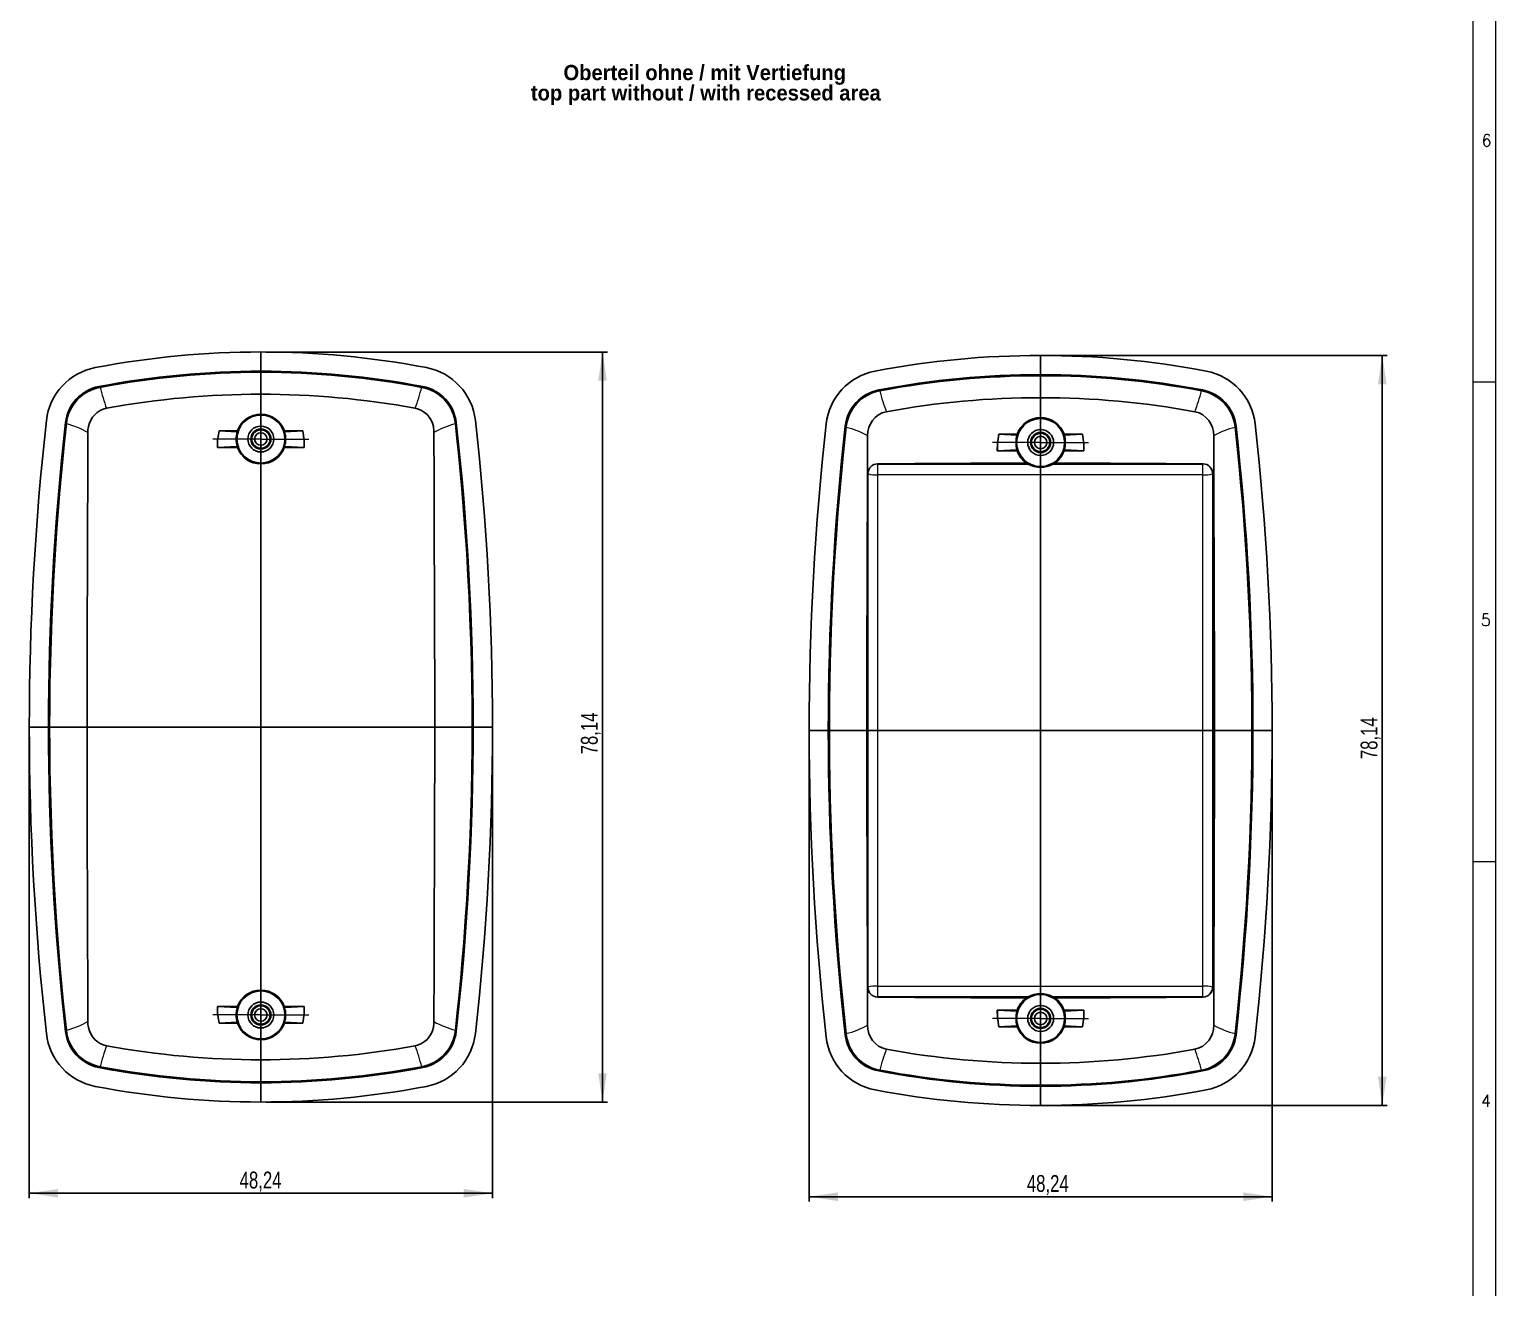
# Model space of a CAD drawing. Header units: millimetres. Extents: x 0 to 1188, y 0 to 841.
# Drawn here: x 883 to 1188.5, y 316.2 to 578.4 of the extents above; entities that cross this region are included whole.
import ezdxf

# ---------------------------------------------------------------- set-up
doc = ezdxf.new("R2010")
doc.units = ezdxf.units.MM
doc.linetypes.add('SLD-Durchgehend', pattern=[0])
doc.styles.add('SLDTEXTSTYLE0', font='arialbd.ttf', dxfattribs={"width": 0.948})
doc.styles.add('SLDTEXTSTYLE2', font='simplex_.ttf', dxfattribs={"width": 0.95})
doc.styles.add('SLDTEXTSTYLE3', font='ARIALN.TTF', dxfattribs={"width": 0.87})
doc.dimstyles.new('SLDDIMSTYLE0', dxfattribs={"dimtxt": 3.5, "dimasz": 6, "dimexe": 0, "dimexo": 0.0625, "dimgap": 0.875, "dimtad": 1, "dimlfac": 0.5, "dimrnd": 1e-09, "dimzin": 12, "dimdsep": 46, "dimtxsty": 'SLDTEXTSTYLE3', "dimsah": 1, "dimcen": 0.09, "dimadec": 0, "dimazin": 3, "dimtfac": 1, "dimtofl": 0, "dimtmove": 0, "dimatfit": 3, "dimfxl": 0, "dimfrac": 2, "dimtolj": 1, "dimtzin": 12, "dimarcsym": 0})

# ---------------------------------------------------------------- blocks, each defined once
blk = doc.blocks.new('SW_NOTE_6')
at = {"color": 0, "char_height": 3.175, "attachment_point": 2, "style": 'SLDTEXTSTYLE0'}
for s, insert in [('Oberteil ohne / mit Vertiefung', (29.77, 4.09)), ('top part without / with recessed area', (30, -0.14))]:
    blk.add_mtext(s, dxfattribs=dict(at, insert=insert))
blk = doc.blocks.new('_D_8')
for p, q in [((932.28, 511.18), (1003.45, 511.18)), ((1002.45, 511.18), (1002.45, 354.91)), ((932.28, 354.91), (1003.45, 354.91))]:
    blk.add_line(p, q)
for points in [[(1002.45, 511.18), (1001.55, 505.18), (1003.35, 505.18)], [(1002.45, 354.91), (1003.35, 360.91), (1001.55, 360.91)]]:
    blk.add_solid(points)
at = {"insert": (997.94, 427.35), "char_height": 3.5, "attachment_point": 1, "rotation": 90, "style": 'SLDTEXTSTYLE3'}
blk.add_mtext('78,14', dxfattribs=at)
blk = doc.blocks.new('_D_9')
for p, q in [((883.04, 432.05), (883.04, 334.9)), ((979.52, 432.05), (979.52, 334.9)), ((883.04, 335.9), (979.52, 335.9))]:
    blk.add_line(p, q)
for points in [[(883.04, 335.9), (889.04, 335), (889.04, 336.8)], [(979.52, 335.9), (973.52, 336.8), (973.52, 335)]]:
    blk.add_solid(points)
at = {"insert": (926.85, 340.41), "char_height": 3.5, "attachment_point": 1, "style": 'SLDTEXTSTYLE3'}
blk.add_mtext('48,24', dxfattribs=at)
blk = doc.blocks.new('SW_CENTERMARKSYMBOL_4')
at = {"color": 0, "linetype": 'SLD-Durchgehend', "lineweight": 0}
for p, q in [((0, 5), (0, 10)), ((0, 0), (0, 5)), ((-5, 0), (-10, 0)), ((0, 0), (-5, 0)), ((0, 0), (0, -5)), ((0, 0), (5, 0)), ((5, 0), (10, 0)), ((0, -5), (0, -10))]:
    blk.add_line(p, q, dxfattribs=at)
blk = doc.blocks.new('SW_CENTERMARKSYMBOL_5')
at = {"color": 0, "linetype": 'SLD-Durchgehend', "lineweight": 0}
for p, q in [((0, 5), (0, 10)), ((0, 0), (0, 5)), ((-5, 0), (-10, 0)), ((0, 0), (-5, 0)), ((0, 0), (0, -5)), ((0, 0), (5, 0)), ((5, 0), (10, 0)), ((0, -5), (0, -10))]:
    blk.add_line(p, q, dxfattribs=at)
blk = doc.blocks.new('_D_10')
for p, q in [((1094.71, 510.46), (1165.88, 510.46)), ((1164.88, 510.46), (1164.88, 354.19)), ((1094.71, 354.19), (1165.88, 354.19))]:
    blk.add_line(p, q)
for points in [[(1164.88, 510.46), (1163.98, 504.46), (1165.78, 504.46)], [(1164.88, 354.19), (1165.78, 360.19), (1163.98, 360.19)]]:
    blk.add_solid(points)
at = {"insert": (1160.37, 426.35), "char_height": 3.5, "attachment_point": 1, "rotation": 90, "style": 'SLDTEXTSTYLE3'}
blk.add_mtext('78,14', dxfattribs=at)
blk = doc.blocks.new('_D_11')
for p, q in [((1045.47, 431.32), (1045.47, 334.18)), ((1141.95, 431.32), (1141.95, 334.18)), ((1141.95, 335.18), (1045.47, 335.18))]:
    blk.add_line(p, q)
for points in [[(1045.47, 335.18), (1051.47, 334.28), (1051.47, 336.08)], [(1141.95, 335.18), (1135.95, 336.08), (1135.95, 334.28)]]:
    blk.add_solid(points)
at = {"insert": (1090.83, 339.69), "char_height": 3.5, "attachment_point": 1, "style": 'SLDTEXTSTYLE3'}
blk.add_mtext('48,24', dxfattribs=at)
blk = doc.blocks.new('SW_CENTERMARKSYMBOL_6')
at = {"color": 0, "linetype": 'SLD-Durchgehend', "lineweight": 0}
for p, q in [((0, 5), (0, 10)), ((0, 0), (0, 5)), ((-5, 0), (-10, 0)), ((0, 0), (-5, 0)), ((0, 0), (0, -5)), ((0, 0), (5, 0)), ((5, 0), (10, 0)), ((0, -5), (0, -10))]:
    blk.add_line(p, q, dxfattribs=at)
blk = doc.blocks.new('SW_CENTERMARKSYMBOL_7')
at = {"color": 0, "linetype": 'SLD-Durchgehend', "lineweight": 0}
for p, q in [((0, 5), (0, 10)), ((0, 0), (0, 5)), ((-5, 0), (-10, 0)), ((0, 0), (-5, 0)), ((0, 0), (0, -5)), ((0, 0), (5, 0)), ((5, 0), (10, 0)), ((0, -5), (0, -10))]:
    blk.add_line(p, q, dxfattribs=at)

msp = doc.modelspace()

# ---------------------------------------------------------------- linework, layer by layer
at = {"color": 7, "linetype": 'SLD-Durchgehend', "lineweight": 0}
for p, q in [((1188.499, 0.4), (1188.499, 840.6)), ((1183.799, 5), (1183.799, 836)), ((1183.799, 505), (1188.499, 505)), ((897.741, 503.815), (897.545, 503.988)), ((965.013, 503.988), (964.817, 503.815)), ((890.58, 496.463), (890.769, 496.285)), ((971.789, 496.285), (971.978, 496.463)), ((1057.744, 485.837), (1057.731, 485.869)), ((1057.744, 378.81), (1057.744, 485.837)), ((1059.726, 487.871), (1059.741, 487.835)), ((1059.741, 487.835), (1059.741, 485.589)), ((1059.741, 487.835), (1091.14, 487.835)), ((1096.282, 487.835), (1127.53, 487.835)), ((1127.53, 487.835), (1127.556, 487.872)), ((1127.53, 485.589), (1127.53, 487.835)), ((1129.552, 485.87), (1129.523, 485.828)), ((1129.523, 485.828), (1129.523, 378.819)), ((1127.53, 485.589), (1059.741, 485.589)), ((1059.741, 485.589), (1059.741, 379.059)), ((1127.53, 379.059), (1127.53, 485.589)), ((1183.799, 405), (1188.499, 405)), ((1057.731, 378.779), (1057.744, 378.81)), ((1059.741, 379.059), (1059.741, 376.813)), ((1059.741, 379.059), (1127.53, 379.059)), ((1127.53, 376.813), (1127.53, 379.059)), ((1129.523, 378.819), (1129.552, 378.777)), ((1059.741, 376.813), (1059.726, 376.777)), ((1091.14, 376.813), (1059.741, 376.813)), ((1127.53, 376.813), (1096.282, 376.813)), ((1127.556, 376.775), (1127.53, 376.813)), ((890.769, 369.809), (890.58, 369.631)), ((971.978, 369.631), (971.789, 369.809)), ((897.545, 362.106), (897.741, 362.279)), ((964.817, 362.279), (965.013, 362.106))]:
    msp.add_line(p, q, dxfattribs=at)
for p, q in [((931.279, 511.184), (931.279, 354.91)), ((1093.711, 510.461), (1093.711, 354.186)), ((883.042, 433.047), (979.516, 433.047)), ((1141.948, 432.324), (1045.474, 432.324))]:
    msp.add_line(p, q)
at = {"color": 7, "linetype": 'SLD-Durchgehend', "lineweight": 30}
for p, q in [((922.255, 491.292), (922.266, 492.77)), ((922.266, 492.77), (922.561, 494.775)), ((922.266, 491.304), (922.266, 492.77)), ((922.561, 494.775), (926.394, 494.778)), ((922.561, 494.775), (926.363, 494.576)), ((936.164, 494.778), (939.997, 494.775)), ((936.195, 494.576), (939.997, 494.775)), ((939.997, 494.775), (940.292, 492.77)), ((940.292, 492.77), (940.303, 491.292)), ((940.292, 492.77), (940.292, 491.304)), ((1084.687, 490.569), (1084.698, 492.046)), ((1084.698, 492.046), (1084.993, 494.052)), ((1084.698, 490.58), (1084.698, 492.046)), ((1084.993, 494.052), (1088.83, 494.055)), ((1084.993, 494.052), (1088.798, 493.852)), ((1098.592, 494.055), (1102.43, 494.052)), ((1098.624, 493.852), (1102.43, 494.052)), ((1102.43, 494.052), (1102.724, 492.046)), ((1102.724, 492.046), (1102.735, 490.569)), ((1102.724, 492.046), (1102.724, 490.58)), ((922.255, 491.292), (922.266, 491.304)), ((926.363, 491.518), (922.266, 491.304)), ((940.292, 491.304), (936.195, 491.518)), ((940.303, 491.292), (940.292, 491.304)), ((1084.687, 490.569), (1084.698, 490.58)), ((1088.798, 490.795), (1084.698, 490.58)), ((1102.724, 490.58), (1098.624, 490.795)), ((1102.735, 490.569), (1102.724, 490.58)), ((1057.731, 378.779), (1057.731, 485.869)), ((1129.552, 378.777), (1129.552, 485.87)), ((922.255, 374.801), (922.266, 373.324)), ((922.255, 374.801), (922.266, 374.79)), ((922.266, 373.324), (922.266, 374.79)), ((922.266, 374.79), (926.363, 374.576)), ((922.561, 371.319), (922.266, 373.324)), ((936.195, 374.576), (940.292, 374.79)), ((940.292, 373.324), (939.997, 371.319)), ((940.292, 373.324), (940.303, 374.801)), ((940.303, 374.801), (940.292, 374.79)), ((940.292, 374.79), (940.292, 373.324)), ((1084.687, 374.078), (1084.698, 372.601)), ((1084.687, 374.078), (1084.698, 374.067)), ((1084.698, 374.067), (1088.798, 373.852)), ((1084.698, 372.601), (1084.698, 374.067)), ((1098.624, 373.852), (1102.724, 374.067)), ((1102.724, 372.601), (1102.735, 374.078)), ((1102.735, 374.078), (1102.724, 374.067)), ((1102.724, 374.067), (1102.724, 372.601)), ((926.363, 371.518), (922.561, 371.319)), ((922.561, 371.319), (926.394, 371.316)), ((936.164, 371.316), (939.997, 371.319)), ((939.997, 371.319), (936.195, 371.518)), ((1084.993, 370.596), (1084.698, 372.601)), ((1088.798, 370.795), (1084.993, 370.596)), ((1084.993, 370.596), (1088.83, 370.593)), ((1098.592, 370.593), (1102.43, 370.596)), ((1102.43, 370.596), (1098.624, 370.795)), ((1102.724, 372.601), (1102.43, 370.596))]:
    msp.add_line(p, q, dxfattribs=at)
at = {"color": 7, "linetype": 'SLD-Durchgehend', "lineweight": 0, "flags": 128}
for points in [[(1060.173, 503.092), (1060.059, 503.192), (1059.977, 503.265)], [(1127.445, 503.265), (1127.363, 503.192), (1127.249, 503.092)], [(1053.012, 495.739), (1053.091, 495.665), (1053.201, 495.562)], [(1134.221, 495.562), (1134.331, 495.665), (1134.41, 495.739)], [(1053.201, 369.086), (1053.091, 368.982), (1053.012, 368.908)], [(1134.41, 368.908), (1134.331, 368.982), (1134.221, 369.086)], [(1059.977, 361.382), (1060.059, 361.455), (1060.173, 361.555)], [(1127.249, 361.555), (1127.363, 361.455), (1127.445, 361.382)]]:
    msp.add_lwpolyline(points, dxfattribs=at)
at = {"color": 7, "linetype": 'SLD-Durchgehend', "lineweight": 30, "flags": 128}
for points in [[(890.765, 496.245), (890.372, 492.6), (890.003, 488.953), (889.657, 485.303), (889.335, 481.652), (889.036, 477.998), (888.701, 473.511), (888.402, 469.021), (888.138, 464.529), (887.909, 460.035), (887.716, 455.54), (887.558, 451.043), (887.435, 446.545), (887.347, 442.046), (887.294, 437.546), (887.277, 433.047), (887.294, 428.526), (887.348, 424.005), (887.436, 419.485), (887.56, 414.965), (887.72, 410.447), (887.915, 405.93), (888.146, 401.425), (888.411, 396.922), (888.713, 392.421), (889.05, 387.923), (889.422, 383.427), (889.83, 378.935), (890.125, 375.905), (890.437, 372.876), (890.765, 369.849)], [(971.793, 496.244), (972.121, 493.218), (972.433, 490.189), (972.728, 487.159), (973.136, 482.667), (973.508, 478.171), (973.845, 473.673), (974.147, 469.172), (974.412, 464.669), (974.643, 460.164), (974.838, 455.647), (974.998, 451.129), (975.122, 446.609), (975.21, 442.089), (975.264, 437.568), (975.281, 433.047), (975.264, 428.547), (975.211, 424.048), (975.123, 419.549), (975, 415.051), (974.842, 410.554), (974.649, 406.058), (974.42, 401.564), (974.156, 397.072), (973.857, 392.583), (973.522, 388.096), (973.223, 384.442), (972.901, 380.791), (972.555, 377.141), (972.186, 373.494), (971.793, 369.849)], [(1053.201, 495.562), (1052.722, 491.088), (1052.279, 486.61), (1051.87, 482.129), (1051.497, 477.644), (1051.16, 473.158), (1050.857, 468.661), (1050.59, 464.163), (1050.358, 459.662), (1050.161, 455.159), (1050, 450.655), (1049.885, 446.585), (1049.799, 442.514), (1049.741, 438.442), (1049.712, 434.37), (1049.712, 430.298), (1049.741, 426.221), (1049.799, 422.144), (1049.885, 418.068), (1050, 413.992), (1050.144, 409.918), (1050.318, 405.834), (1050.521, 401.752), (1050.753, 397.671), (1051.014, 393.592), (1051.304, 389.515), (1051.624, 385.434), (1051.973, 381.357), (1052.351, 377.281), (1052.758, 373.209), (1053.195, 369.14)], [(1134.227, 369.14), (1134.705, 373.609), (1135.148, 378.081), (1135.555, 382.557), (1135.928, 387.036), (1136.264, 391.517), (1136.567, 396.008), (1136.833, 400.501), (1137.065, 404.997), (1137.261, 409.494), (1137.422, 413.992), (1137.537, 418.062), (1137.623, 422.133), (1137.681, 426.205), (1137.71, 430.277), (1137.71, 434.349), (1137.681, 438.426), (1137.624, 442.503), (1137.537, 446.579), (1137.422, 450.655), (1137.278, 454.729), (1137.104, 458.819), (1136.901, 462.906), (1136.668, 466.993), (1136.407, 471.077), (1136.116, 475.16), (1135.796, 479.245), (1135.446, 483.329), (1135.067, 487.409), (1134.659, 491.487), (1134.221, 495.562)], [(895.225, 371.666), (895.221, 375.376), (895.214, 379.092), (895.204, 382.812), (895.192, 386.537), (895.178, 390.266), (895.165, 393.997), (895.151, 397.732), (895.137, 401.471), (895.123, 405.212), (895.11, 408.955), (895.098, 412.7), (895.087, 416.447), (895.079, 419.685), (895.073, 422.923), (895.068, 426.162), (895.064, 429.402), (895.063, 432.644), (895.064, 435.886), (895.067, 439.123), (895.071, 442.361), (895.078, 445.612), (895.085, 448.863), (895.094, 452.113), (895.104, 455.362), (895.115, 458.626), (895.127, 461.888), (895.138, 465.148), (895.151, 468.407), (895.163, 471.665), (895.175, 474.921), (895.187, 478.17), (895.197, 481.416), (895.207, 484.674), (895.216, 487.929), (895.222, 491.18), (895.225, 494.428)], [(967.333, 371.661), (967.337, 375.371), (967.344, 379.087), (967.354, 382.807), (967.366, 386.532), (967.38, 390.261), (967.394, 393.992), (967.408, 397.727), (967.422, 401.466), (967.435, 405.207), (967.448, 408.95), (967.46, 412.695), (967.471, 416.442), (967.479, 419.68), (967.485, 422.919), (967.49, 426.159), (967.494, 429.399), (967.495, 432.641), (967.494, 435.883), (967.491, 439.121), (967.487, 442.359), (967.48, 445.611), (967.473, 448.862), (967.464, 452.113), (967.454, 455.362), (967.443, 458.626), (967.432, 461.889), (967.42, 465.15), (967.407, 468.408), (967.395, 471.667), (967.383, 474.923), (967.371, 478.172), (967.361, 481.419), (967.351, 484.678), (967.343, 487.933), (967.336, 491.185), (967.333, 494.433)], [(1057.657, 370.942), (1057.653, 374.652), (1057.645, 378.367), (1057.635, 382.086), (1057.623, 385.809), (1057.61, 389.54), (1057.597, 393.274), (1057.583, 397.005), (1057.569, 400.739), (1057.555, 404.499), (1057.542, 408.262), (1057.53, 412.027), (1057.519, 415.793), (1057.511, 419.028), (1057.505, 422.263), (1057.5, 425.5), (1057.496, 428.737), (1057.495, 431.973), (1057.496, 435.21), (1057.499, 438.447), (1057.503, 441.684), (1057.51, 444.932), (1057.517, 448.181), (1057.526, 451.428), (1057.536, 454.673), (1057.547, 457.934), (1057.559, 461.194), (1057.571, 464.451), (1057.583, 467.707), (1057.595, 470.962), (1057.607, 474.215), (1057.619, 477.461), (1057.63, 480.704), (1057.639, 483.959), (1057.648, 487.212), (1057.654, 490.46), (1057.657, 493.705)], [(1129.765, 370.937), (1129.769, 374.647), (1129.777, 378.362), (1129.787, 382.081), (1129.799, 385.804), (1129.812, 389.535), (1129.826, 393.269), (1129.84, 397), (1129.854, 400.734), (1129.867, 404.494), (1129.88, 408.257), (1129.892, 412.022), (1129.903, 415.788), (1129.911, 419.023), (1129.917, 422.259), (1129.923, 425.496), (1129.926, 428.733), (1129.927, 431.971), (1129.926, 435.208), (1129.923, 438.445), (1129.919, 441.682), (1129.912, 444.931), (1129.905, 448.18), (1129.896, 451.427), (1129.886, 454.673), (1129.875, 457.935), (1129.863, 461.195), (1129.852, 464.452), (1129.839, 467.708), (1129.827, 470.964), (1129.815, 474.217), (1129.803, 477.464), (1129.793, 480.707), (1129.783, 483.963), (1129.775, 487.216), (1129.768, 490.465), (1129.765, 493.71)], [(926.399, 491.289), (924.327, 491.29), (922.255, 491.292)], [(940.303, 491.292), (938.231, 491.29), (936.159, 491.289)], [(1088.835, 490.566), (1086.761, 490.567), (1084.687, 490.569)], [(1102.735, 490.569), (1100.661, 490.567), (1098.587, 490.566)], [(1090.802, 488.03), (1086.917, 488.024), (1083.032, 488.015), (1079.147, 488.001), (1075.263, 487.984), (1071.376, 487.962), (1067.492, 487.936), (1063.608, 487.905), (1059.726, 487.871)], [(1127.556, 487.872), (1123.698, 487.906), (1119.837, 487.936), (1115.973, 487.962), (1112.108, 487.984), (1108.237, 488.002), (1104.366, 488.015), (1100.493, 488.024), (1096.62, 488.03)], [(1090.802, 376.618), (1086.917, 376.623), (1083.032, 376.632), (1079.147, 376.646), (1075.263, 376.664), (1071.376, 376.686), (1067.492, 376.712), (1063.608, 376.742), (1059.726, 376.777)], [(1127.556, 376.775), (1123.698, 376.741), (1119.837, 376.711), (1115.973, 376.685), (1112.108, 376.663), (1108.238, 376.646), (1104.366, 376.632), (1100.493, 376.623), (1096.62, 376.618)], [(926.399, 374.805), (924.327, 374.803), (922.255, 374.801)], [(940.303, 374.801), (938.231, 374.803), (936.159, 374.805)], [(1088.835, 374.082), (1086.761, 374.08), (1084.687, 374.078)], [(1102.735, 374.078), (1100.661, 374.08), (1098.587, 374.082)]]:
    msp.add_lwpolyline(points, dxfattribs=at)
at = {"color": 7, "linetype": 'SLD-Durchgehend', "lineweight": 30}
for centre, radius in [((931.279, 493.047), 5), ((931.279, 493.047), 2.7), ((931.279, 493.047), 2.095), ((931.279, 493.047), 1.913), ((1093.711, 492.324), 5), ((1093.711, 492.324), 2.7), ((931.279, 493.047), 1.303), ((1093.711, 492.324), 2.095), ((1093.711, 492.324), 1.913), ((1093.711, 492.324), 1.303), ((931.279, 373.047), 5), ((931.279, 373.047), 2.7), ((1093.711, 372.324), 5), ((931.279, 373.047), 2.095), ((931.279, 373.047), 1.913), ((931.279, 373.047), 1.303), ((1093.711, 372.324), 2.7), ((1093.711, 372.324), 2.095), ((1093.711, 372.324), 1.913), ((1093.711, 372.324), 1.303)]:
    msp.add_circle(centre, radius, dxfattribs=at)
for centre, radius, start, end in [((931.279, 327.247), 183.937, 79.19153, 100.80847), ((1093.711, 326.524), 183.937, 79.19153, 100.80847), ((899.152, 495.515), 12.63, 100.79794, 173.6325), ((931.279, 327.247), 179.932, 79.19424, 100.80576), ((963.406, 495.515), 12.63, 6.3675, 79.20209), ((1061.584, 494.792), 12.629, 100.79786, 173.63253), ((1125.838, 494.792), 12.629, 6.36748, 79.20213), ((931.279, 326.722), 180.241, 79.28162, 100.71854), ((1093.711, 326.524), 179.932, 79.19424, 100.80576), ((1093.711, 325.998), 180.241, 79.28614, 100.72358), ((899.163, 495.505), 8.636, 100.79443, 173.63407), ((899.33, 495.352), 8.611, 100.52259, 174.04938), ((931.292, 324.18), 178.208, 79.61288, 100.39614), ((963.229, 495.352), 8.611, 5.94849, 79.48263), ((963.395, 495.505), 8.636, 6.36599, 79.2055), ((1061.595, 494.782), 8.636, 100.79443, 173.63407), ((1061.76, 494.63), 8.61, 100.40849, 174.3266), ((1093.724, 323.432), 178.232, 79.6143, 100.39472), ((1125.662, 494.63), 8.609, 5.67106, 79.59975), ((1125.827, 494.782), 8.636, 6.36597, 79.20552), ((900.111, 494.717), 4.844, 101.64475, 169.01391), ((931.279, 493.04), 5.184, 19.5831, 160.4169), ((962.443, 494.718), 4.849, 11.04624, 78.3475), ((1062.616, 493.889), 4.962, 102.21657, 182.12734), ((1124.79, 493.88), 4.978, 358.03498, 77.65491), ((1457.979, 433.047), 574.937, 173.621943, 186.378057), ((1457.979, 433.047), 570.932, 173.62277, 186.37723), ((900.871, 494.433), 5.646, 167.64777, 180.04562), ((961.686, 494.437), 5.647, 359.9619, 12.37254), ((404.579, 433.047), 570.932, 353.62277, 6.37723), ((404.579, 433.047), 574.937, 353.621943, 6.378057), ((1620.411, 432.324), 574.937, 173.621943, 186.378057), ((1620.411, 432.324), 570.932, 173.62277, 186.37723), ((1093.711, 492.317), 5.181, 19.59677, 160.40323), ((567.011, 432.324), 570.932, 353.62277, 6.37723), ((567.011, 432.324), 574.937, 353.621943, 6.378057), ((931.279, 493.04), 5.184, 199.74289, 340.25711), ((1093.711, 492.317), 5.181, 199.75695, 235.84522), ((1093.711, 492.317), 5.181, 304.15634, 340.24148), ((1059.742, 485.859), 2.012, 90.46224, 179.72624), ((1093.711, 492.434), 5.269, 240.79579, 299.20421), ((1127.54, 485.86), 2.012, 0.27058, 89.53573), ((1059.742, 378.788), 2.012, 180.27284, 269.53867), ((1127.54, 378.787), 2.012, 270.46503, 359.72866), ((931.279, 373.054), 5.184, 19.74289, 160.25711), ((1093.711, 372.33), 5.181, 124.15484, 160.24323), ((1093.711, 372.213), 5.269, 60.79538, 119.20462), ((1093.711, 372.33), 5.181, 19.75822, 55.84371), ((899.163, 370.589), 8.636, 186.36597, 259.20552), ((899.329, 370.742), 8.611, 185.94991, 259.47819), ((900.877, 371.662), 5.651, 179.96103, 192.34146), ((900.115, 371.38), 4.849, 191.01482, 258.3219), ((931.279, 373.054), 5.184, 199.58295, 340.41705), ((962.442, 371.377), 4.85, 281.65985, 348.94179), ((963.228, 370.742), 8.611, 280.52028, 354.0486), ((963.395, 370.589), 8.636, 280.79457, 353.63394), ((961.692, 371.656), 5.641, 347.61619, 0.04516), ((1062.631, 370.77), 4.977, 178.02054, 257.6358), ((1093.711, 372.33), 5.181, 199.59659, 340.40341), ((1124.805, 370.755), 4.963, 282.19881, 2.11152), ((899.152, 370.579), 12.629, 186.36748, 259.20213), ((931.292, 541.914), 178.208, 259.60387, 280.38713), ((963.406, 370.579), 12.629, 280.79784, 353.63254), ((1061.584, 369.855), 12.629, 186.36748, 259.20213), ((1061.595, 369.865), 8.636, 186.36599, 259.2055), ((1061.76, 370.017), 8.61, 185.6737, 259.5913), ((1125.662, 370.017), 8.609, 280.40011, 354.32917), ((1125.827, 369.865), 8.636, 280.79454, 353.63397), ((1125.838, 369.855), 12.629, 280.79786, 353.63253), ((1093.724, 541.19), 178.208, 259.60387, 280.38713), ((931.279, 538.847), 179.932, 259.19424, 280.80576), ((931.279, 539.372), 180.241, 259.28146, 280.71839), ((1093.711, 538.124), 179.932, 259.19424, 280.80576), ((1093.711, 538.648), 180.241, 259.28594, 280.72366), ((931.279, 538.847), 183.937, 259.19153, 280.80847), ((1093.711, 538.124), 183.937, 259.19153, 280.80847)]:
    msp.add_arc(centre, radius, start, end, dxfattribs=at)
at = {"color": 7, "linetype": 'SLD-Durchgehend', "lineweight": 0}
for centre, radius, start, end in [((938.315, 514.148), 41.836, 194.29011, 200.54767), ((924.483, 514.102), 41.591, 339.40138, 345.68996), ((1100.747, 513.425), 41.836, 194.29073, 200.54766), ((1086.913, 513.379), 41.593, 339.40146, 345.68912), ((886.672, 479.432), 17.263, 60.30035, 76.30676), ((975.891, 479.374), 17.321, 103.6634, 119.60971), ((1049.104, 478.708), 17.264, 60.30057, 76.29865), ((1138.324, 478.649), 17.322, 103.6716, 119.60941), ((1059.75, 485.828), 2.006, 90.26102, 179.75244), ((1059.284, 490.065), 4.5, 249.98855, 275.83294), ((1127.509, 485.821), 2.014, 0.19628, 89.38925), ((1127.957, 490.45), 4.88, 264.98309, 288.71252), ((1059.284, 374.582), 4.5, 84.1669, 110.0116), ((1059.75, 378.818), 2.006, 180.23029, 269.75625), ((1127.973, 374.327), 4.752, 70.96354, 95.34085), ((1127.508, 378.827), 2.014, 270.62186, 359.79262), ((886.671, 386.664), 17.265, 283.69343, 299.69777), ((975.891, 386.719), 17.32, 240.38891, 256.33628), ((1049.103, 385.941), 17.266, 283.7013, 299.69781), ((1138.323, 385.996), 17.32, 240.38908, 256.32821), ((938.319, 351.945), 41.84, 159.45316, 165.71006), ((924.484, 351.992), 41.59, 14.31038, 20.59919), ((1100.751, 351.222), 41.839, 159.45306, 165.70941), ((1086.915, 351.268), 41.591, 14.31122, 20.59906)]:
    msp.add_arc(centre, radius, start, end, dxfattribs=at)
at = {"color": 7, "linetype": 'SLD-Durchgehend', "lineweight": 30}
for centre, major_axis, ratio, start_param, end_param in [((931.234, 493.047), (5.106, 0), 0.9999619, 2.8375359, 3.4456495), ((931.279, 493.885), (0, 5.034), 0.9860383, 1.3924961, 1.4331893), ((931.279, 493.885), (0, 5.034), 0.9860383, 4.849996, 4.8906892), ((931.324, 493.047), (5.106, 0), 0.9999619, 5.9791285, 6.5872421), ((1093.667, 492.324), (5.103, 0), 0.9999619, 2.8373602, 3.4458251), ((1093.711, 493.161), (0, 5.03), 0.9860383, 1.3922464, 1.4330086), ((1093.711, 493.161), (0, 5.03), 0.9860383, 4.8501767, 4.8909389), ((1093.756, 492.324), (5.103, 0), 0.9999619, 5.9789529, 6.5874177), ((931.279, 492.209), (0, 5.034), 0.9860383, 1.7084034, 1.7545592), ((931.279, 492.209), (0, 5.034), 0.9860383, 4.5286261, 4.574782), ((1093.711, 491.486), (0, 5.03), 0.9860383, 1.708584, 1.7548131), ((1093.711, 491.486), (0, 5.03), 0.9860383, 4.5283722, 4.5746013), ((1093.711, 492.701), (0, 5.507), 0.9976443, 2.5836512, 2.6545927), ((1093.711, 492.701), (0, 5.507), 0.9976443, 3.6285926, 3.699534), ((1093.711, 371.946), (0, 5.507), 0.9976443, 0.4870051, 0.5579459), ((1093.711, 371.946), (0, 5.507), 0.9976443, 5.7252395, 5.7961802), ((931.234, 373.047), (5.106, 0), 0.9999619, 2.8375359, 3.4456495), ((931.279, 373.885), (0, 5.034), 0.9860383, 1.3870334, 1.4331893), ((931.279, 373.885), (0, 5.034), 0.9860383, 4.849996, 4.8961519), ((931.324, 373.047), (5.106, 0), 0.9999619, 5.9791285, 6.5872421), ((1093.667, 372.324), (5.103, 0), 0.9999619, 2.8373602, 3.4458251), ((1093.711, 373.161), (0, 5.03), 0.9860383, 1.3867795, 1.4330086), ((1093.711, 373.161), (0, 5.03), 0.9860383, 4.8501767, 4.8964058), ((1093.756, 372.324), (5.103, 0), 0.9999619, 5.9789529, 6.5874177), ((931.279, 372.209), (0, 5.034), 0.9860383, 1.7084034, 1.7490965), ((931.279, 372.209), (0, 5.034), 0.9860383, 4.5340888, 4.574782), ((1093.711, 371.486), (0, 5.03), 0.9860383, 1.708584, 1.7493463), ((1093.711, 371.486), (0, 5.03), 0.9860383, 4.533839, 4.5746013)]:
    msp.add_ellipse(centre, major_axis=major_axis, ratio=ratio, start_param=start_param, end_param=end_param, dxfattribs=at)

# ---------------------------------------------------------------- block references
msp.add_blockref('SW_NOTE_6', (993.969, 566.906))
at = {"color": 7, "linetype": 'SLD-Durchgehend', "lineweight": 0}
for name, p in [('SW_CENTERMARKSYMBOL_4', (931.279, 493.047)), ('SW_CENTERMARKSYMBOL_6', (1093.711, 492.324)), ('SW_CENTERMARKSYMBOL_5', (931.279, 373.047)), ('SW_CENTERMARKSYMBOL_7', (1093.711, 372.324))]:
    msp.add_blockref(name, p, dxfattribs=at)

# ---------------------------------------------------------------- texts
at = {"color": 7, "linetype": 'Continuous', "lineweight": 0, "char_height": 2.5, "attachment_point": 1, "style": 'SLDTEXTSTYLE2'}
for s, insert in [('6', (1185.591, 556.52)), ('5', (1185.443, 456.611)), ('4', (1185.484, 356.404))]:
    msp.add_mtext(s, dxfattribs=dict(at, insert=insert))

# ---------------------------------------------------------------- dimensions: what is measured, and where the dimension line sits
for base, p1, p2, picture, middle in [((1002.453, 354.91), (931.279, 511.184), (931.279, 354.91), '_D_8', (1002.453, 432.282)), ((1164.885, 354.186), (1093.711, 510.461), (1093.711, 354.186), '_D_10', (1164.885, 431.282))]:
    dim = msp.add_linear_dim(base=base, p1=p1, p2=p2, angle=90, dimstyle='SLDDIMSTYLE0')
    dim.commit()
    dim.dimension.update_dxf_attribs({"geometry": picture, "text_midpoint": middle, "dimtype": 160})
for base, p1, p2, picture, middle in [((979.516, 335.902), (883.042, 433.047), (979.516, 433.047), '_D_9', (931.782, 335.902)), ((1045.474, 335.179), (1141.948, 432.324), (1045.474, 432.324), '_D_11', (1095.764, 335.179))]:
    dim = msp.add_linear_dim(base=base, p1=p1, p2=p2, dimstyle='SLDDIMSTYLE0')
    dim.commit()
    dim.dimension.update_dxf_attribs({"geometry": picture, "text_midpoint": middle, "dimtype": 160})

doc.saveas('drawing.dxf')
